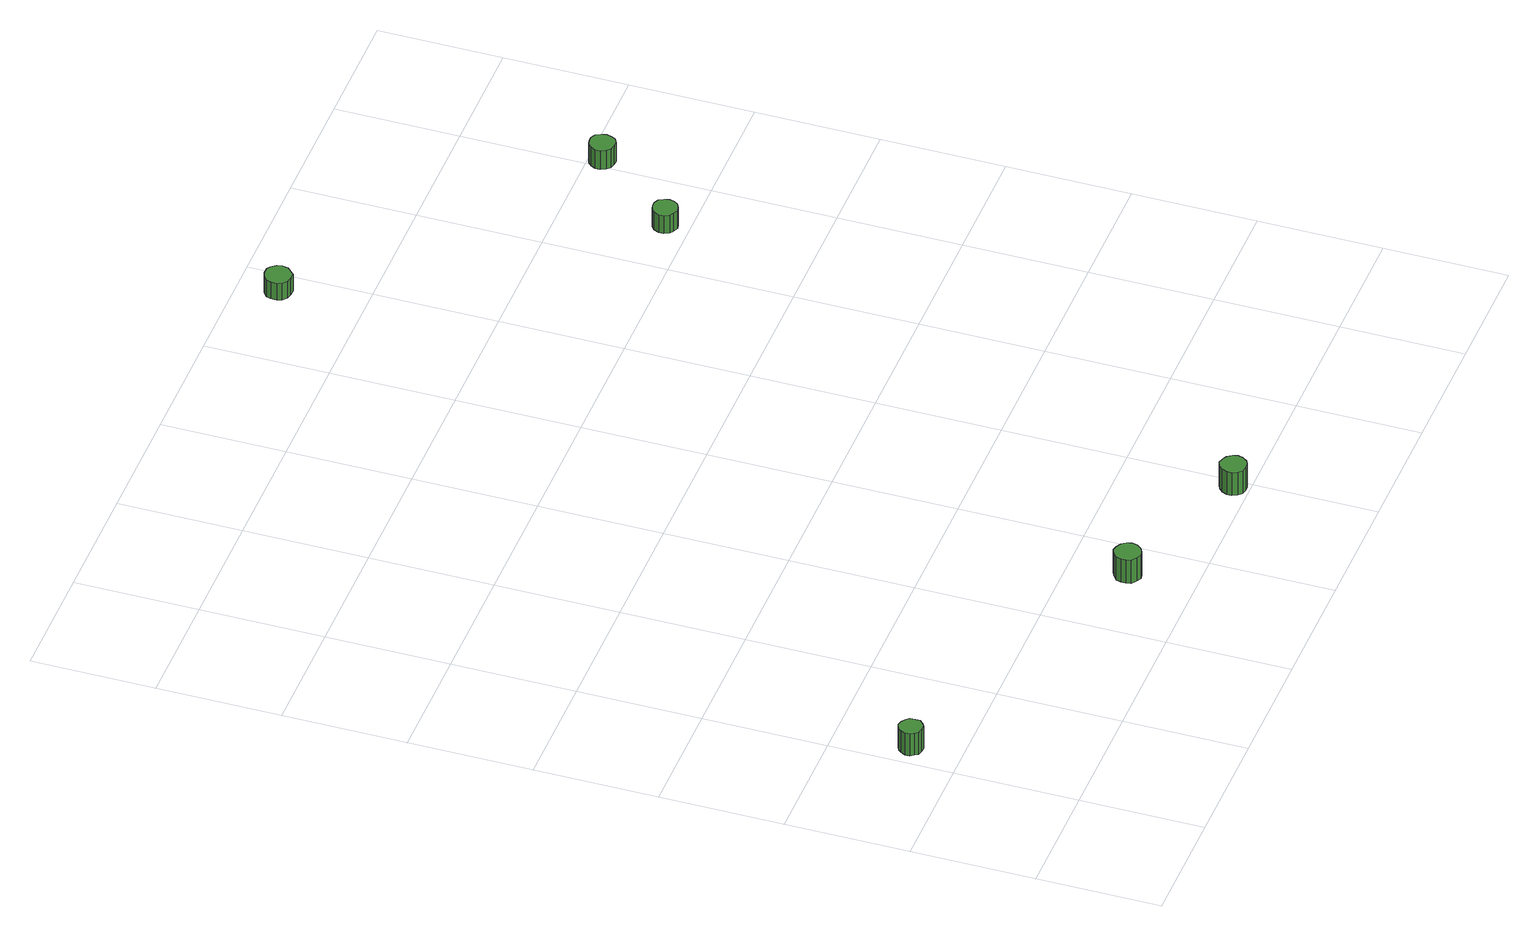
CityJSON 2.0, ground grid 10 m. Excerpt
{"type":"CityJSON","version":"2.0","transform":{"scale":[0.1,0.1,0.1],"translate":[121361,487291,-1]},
"CityObjects":{
"tree1":{"type":"SolitaryVegetationObject","attributes":{"function":"something"},"geometry":[{"type":"MultiSurface","lod":"1","boundaries":[[[0,1,2,3,4,5,6,7,8,9,10,11,12,13,14]],[[15,16,17,18,19,20,21,22,23,24,25,26,27,28,29]],[[0,29,28,1]],[[1,28,27,2]],[[2,27,26,3]],[[3,26,25,4]],[[4,25,24,5]],[[5,24,23,6]],[[6,23,22,7]],[[7,22,21,8]],[[8,21,20,9]],[[9,20,19,10]],[[10,19,18,11]],[[11,18,17,12]],[[12,17,16,13]],[[13,16,15,14]],[[14,15,29,0]]]}]},
"tree2":{"type":"SolitaryVegetationObject","attributes":{"function":"something"}},
"tree3":{"type":"SolitaryVegetationObject","attributes":{"function":"something"},"geometry":[{"type":"MultiSurface","lod":"1","boundaries":[[[30,31,32,33,34,35,36,37,38,39,40,41,42,43,44]],[[45,46,47,48,49,50,51,52,53,54,55,56,57,58,59]],[[30,59,58,31]],[[31,58,57,32]],[[32,57,56,33]],[[33,56,55,34]],[[34,55,54,35]],[[35,54,53,36]],[[36,53,52,37]],[[37,52,51,38]],[[38,51,50,39]],[[39,50,49,40]],[[40,49,48,41]],[[41,48,47,42]],[[42,47,46,43]],[[43,46,45,44]],[[44,45,59,30]]]}]},
"tree4":{"type":"SolitaryVegetationObject","attributes":{"function":"something"},"geometry":[{"type":"MultiSurface","lod":"1","boundaries":[[[60,61,62,63,64,65,66,67,68,69,70,71,72,73,74]],[[75,76,77,78,79,80,81,82,83,84,85,86,87,88,89]],[[60,89,88,61]],[[61,88,87,62]],[[62,87,86,63]],[[63,86,85,64]],[[64,85,84,65]],[[65,84,83,66]],[[66,83,82,67]],[[67,82,81,68]],[[68,81,80,69]],[[69,80,79,70]],[[70,79,78,71]],[[71,78,77,72]],[[72,77,76,73]],[[73,76,75,74]],[[74,75,89,60]]]}]},
"tree5":{"type":"SolitaryVegetationObject","attributes":{"function":"something"}},
"tree6":{"type":"SolitaryVegetationObject","attributes":{"function":"something"},"geometry":[{"type":"MultiSurface","lod":"1","boundaries":[[[90,91,92,93,94,95,96,97,98,99,100,101,102,103,104]],[[105,106,107,108,109,110,111,112,113,114,115,116,117,118,119]],[[90,119,118,91]],[[91,118,117,92]],[[92,117,116,93]],[[93,116,115,94]],[[94,115,114,95]],[[95,114,113,96]],[[96,113,112,97]],[[97,112,111,98]],[[98,111,110,99]],[[99,110,109,100]],[[100,109,108,101]],[[101,108,107,102]],[[102,107,106,103]],[[103,106,105,104]],[[104,105,119,90]]]}]},
"tree7":{"type":"SolitaryVegetationObject","attributes":{"function":"something"}},
"tree8":{"type":"SolitaryVegetationObject","attributes":{"function":"something"}},
"tree9":{"type":"SolitaryVegetationObject","attributes":{"function":"something"}},
"tree10":{"type":"SolitaryVegetationObject","attributes":{"function":"something"}},
"tree11":{"type":"SolitaryVegetationObject","attributes":{"function":"something"},"geometry":[{"type":"MultiSurface","lod":"1","boundaries":[[[120,121,122,123,124,125,126,127,128,129,130,131,132,133,134]],[[135,136,137,138,139,140,141,142,143,144,145,146,147,148,149]],[[120,149,148,121]],[[121,148,147,122]],[[122,147,146,123]],[[123,146,145,124]],[[124,145,144,125]],[[125,144,143,126]],[[126,143,142,127]],[[127,142,141,128]],[[128,141,140,129]],[[129,140,139,130]],[[130,139,138,131]],[[131,138,137,132]],[[132,137,136,133]],[[133,136,135,134]],[[134,135,149,120]]]}]},
"tree12":{"type":"SolitaryVegetationObject","attributes":{"function":"something"},"geometry":[{"type":"MultiSurface","lod":"1","boundaries":[[[150,151,152,153,154,155,156,157,158,159,160,161,162,163,164]],[[165,166,167,168,169,170,171,172,173,174,175,176,177,178,179]],[[150,179,178,151]],[[151,178,177,152]],[[152,177,176,153]],[[153,176,175,154]],[[154,175,174,155]],[[155,174,173,156]],[[156,173,172,157]],[[157,172,171,158]],[[158,171,170,159]],[[159,170,169,160]],[[160,169,168,161]],[[161,168,167,162]],[[162,167,166,163]],[[163,166,165,164]],[[164,165,179,150]]]}]},
"tree13":{"type":"SolitaryVegetationObject","attributes":{"function":"something"}}
},
"vertices":[
[27,140,29],[27,144,29],[24,147,29],[21,149,29],[17,150,29],[13,148,29],[11,146,29],[9,142,29],[9,138,29],[11,135,29],[13,132,29],[17,131,29],[21,131,29],[24,133,29],[27,136,29],[27,136,8],[24,133,8],[21,131,8],[17,131,8],[13,132,8],[11,135,8],[9,138,8],[9,142,8],[11,146,8],[13,148,8],[17,150,8],[21,149,8],[24,147,8],[27,144,8],[27,140,8],
[279,54,30],[278,58,30],[275,62,30],[271,64,30],[267,65,30],[263,63,30],[259,60,30],[258,56,30],[258,52,30],[259,48,30],[263,45,30],[267,43,30],[271,44,30],[275,46,30],[278,50,30],[278,50,8],[275,46,8],[271,44,8],[267,43,8],[263,45,8],[259,48,8],[258,52,8],[258,56,8],[259,60,8],[263,63,8],[267,65,8],[271,64,8],[275,62,8],[278,58,8],[279,54,8],
[404,13,30],[403,17,30],[400,21,30],[396,23,30],[392,24,30],[388,22,30],[385,19,30],[383,15,30],[383,11,30],[385,7,30],[388,4,30],[392,3,30],[396,3,30],[400,5,30],[403,9,30],[403,9,8],[400,5,8],[396,3,8],[392,3,8],[388,4,8],[385,7,8],[383,11,8],[383,15,8],[385,19,8],[388,22,8],[392,24,8],[396,23,8],[400,21,8],[403,17,8],[404,13,8],
[388,768,27],[387,772,27],[384,776,27],[381,778,27],[376,778,27],[372,777,27],[368,774,27],[367,770,27],[367,765,27],[368,761,27],[372,758,27],[376,757,27],[381,757,27],[384,760,27],[387,763,27],[387,763,11],[384,760,11],[381,757,11],[376,757,11],[372,758,11],[368,761,11],[367,765,11],[367,770,11],[368,774,11],[372,777,11],[376,778,11],[381,778,11],[384,776,11],[387,772,11],[388,768,11],
[557,518,28],[556,522,28],[554,526,28],[550,528,28],[546,528,28],[542,527,28],[539,524,28],[537,520,28],[537,516,28],[539,512,28],[542,510,28],[546,508,28],[550,509,28],[554,511,28],[556,514,28],[556,514,11],[554,511,11],[550,509,11],[546,508,11],[542,510,11],[539,512,11],[537,516,11],[537,520,11],[539,524,11],[542,527,11],[546,528,11],[550,528,11],[554,526,11],[556,522,11],[557,518,11],
[614,588,29],[613,592,29],[611,596,29],[607,598,29],[603,598,29],[599,597,29],[596,594,29],[594,590,29],[594,586,29],[596,582,29],[599,579,29],[603,578,29],[607,578,29],[611,580,29],[613,584,29],[613,584,11],[611,580,11],[607,578,11],[603,578,11],[599,579,11],[596,582,11],[594,586,11],[594,590,11],[596,594,11],[599,597,11],[603,598,11],[607,598,11],[611,596,11],[613,592,11],[614,588,11]
]}
